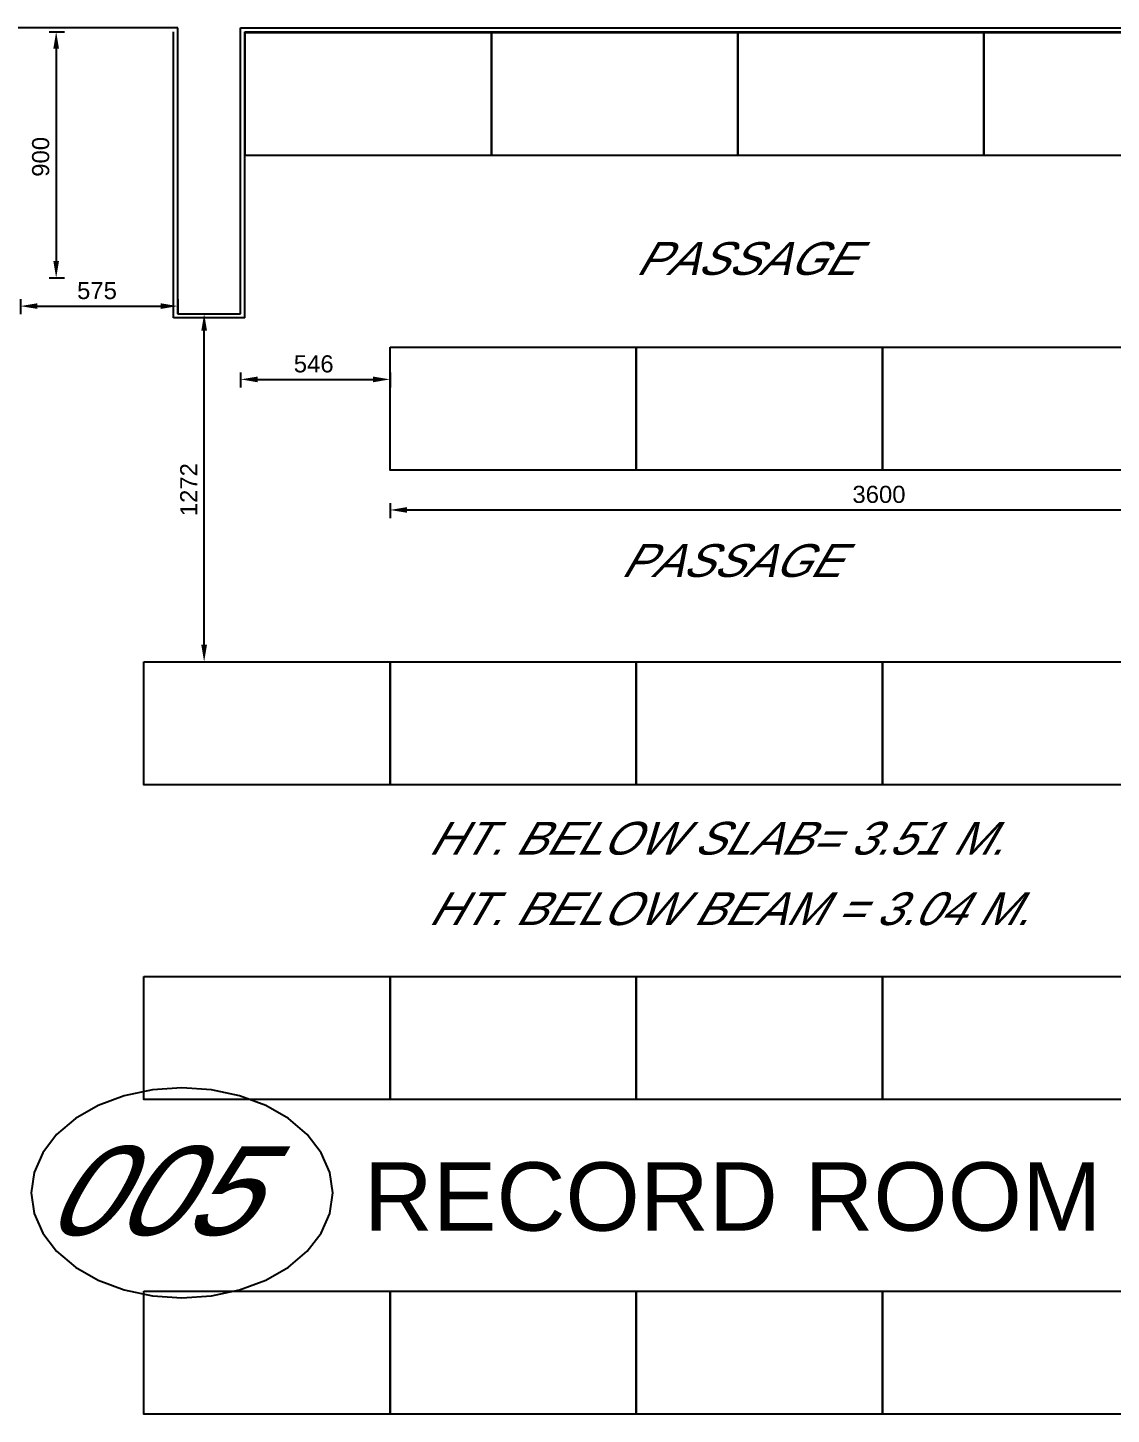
# Model space of a CAD drawing. Extents: x 681461 to 804584, y -183990 to -115925.
# Drawn here: x 685041 to 689001, y -151489 to -146422 of the extents above; entities that cross this region are included whole.
import ezdxf
from ezdxf.enums import TextEntityAlignment as Align

# ---------------------------------------------------------------- set-up
doc = ezdxf.new("R2010")
doc.units = 0
doc.header["$LTSCALE"] = 900
doc.header["$PDMODE"] = 34
doc.layers.get('DEFPOINTS').update_dxf_attribs({"color": 3, "linetype": 'CONTINUOUS'})
for name, color, linetype in [('COL', 6, 'CONTINUOUS'), ('DOOR', 163, 'CONTINUOUS'), ('TEXT', 2, 'CONTINUOUS'), ('WALL', 1, 'CONTINUOUS')]:
    doc.layers.add(name, color=color, linetype=linetype)
doc.styles.add('ROMANS', font='arial.ttf')
doc.dimstyles.get("Standard").update_dxf_attribs({"dimtxt": 2.5, "dimasz": 2.5, "dimexe": 1.25, "dimexo": 0.625, "dimtad": 1, "dimcen": 2.5, "dimazin": 3, "dimtfac": 1, "dimtmove": 0, "dimatfit": 3})

# ---------------------------------------------------------------- blocks, each defined once
blk = doc.blocks.new('*D27')
at = {"layer": 'DEFPOINTS', "color": 0, "linetype": 'BYBLOCK'}
for p in [(685014.5, -146436.2), (685014.5, -147336.2), (685145.2, -147336.2)]:
    blk.add_point(p, dxfattribs=at)
at = {"layer": 'DOOR', "color": 0, "linetype": 'BYBLOCK'}
for p, q in [((685120.2, -146436.2), (685175.2, -146436.2)), ((685120.2, -147336.2), (685175.2, -147336.2))]:
    blk.add_line(p, q, dxfattribs=at)
at = {"layer": 'DOOR', "color": 3, "linetype": 'BYBLOCK'}
blk.add_line((685145.2, -146498.7), (685145.2, -147273.7), dxfattribs=at)
for points in [[(685134.8, -146498.7), (685155.6, -146498.7), (685145.2, -146436.2)], [(685134.8, -147273.7), (685155.6, -147273.7), (685145.2, -147336.2)]]:
    blk.add_solid(points, dxfattribs=at)
at = {"layer": 'DOOR', "color": 6, "linetype": 'CONTINUOUS', "style": 'ROMANS'}
blk.add_text('900', height=62.5, rotation=90, dxfattribs=at).set_placement((685119.6, -146966.5))
blk = doc.blocks.new('*D29')
at = {"layer": 'DEFPOINTS', "color": 0, "linetype": 'BYBLOCK'}
for p in [(685014.5, -147336.2), (685589.5, -147336.2), (685589.5, -147439.1)]:
    blk.add_point(p, dxfattribs=at)
at = {"layer": 'DOOR', "color": 0, "linetype": 'BYBLOCK'}
for p, q in [((685014.5, -147414.1), (685014.5, -147469.1)), ((685589.5, -147414.1), (685589.5, -147469.1))]:
    blk.add_line(p, q, dxfattribs=at)
at = {"layer": 'DOOR', "color": 3, "linetype": 'BYBLOCK'}
blk.add_line((685077, -147439.1), (685527, -147439.1), dxfattribs=at)
for points in [[(685077, -147428.7), (685077, -147449.5), (685014.5, -147439.1)], [(685527, -147428.7), (685527, -147449.5), (685589.5, -147439.1)]]:
    blk.add_solid(points, dxfattribs=at)
at = {"layer": 'DOOR', "color": 6, "linetype": 'CONTINUOUS', "style": 'ROMANS'}
blk.add_text('575', height=62.5, dxfattribs=at).set_placement((685221.6, -147413.5))
blk = doc.blocks.new('*D32')
at = {"layer": 'DEFPOINTS', "color": 0, "linetype": 'BYBLOCK'}
for p in [(685819.5, -147466.8), (686365.4, -147589.1), (686365.4, -147707)]:
    blk.add_point(p, dxfattribs=at)
at = {"layer": 'DOOR', "color": 0, "linetype": 'BYBLOCK'}
for p, q in [((685819.5, -147682), (685819.5, -147737)), ((686365.4, -147682), (686365.4, -147737))]:
    blk.add_line(p, q, dxfattribs=at)
at = {"layer": 'DOOR', "color": 3, "linetype": 'BYBLOCK'}
blk.add_line((685882, -147707), (686302.9, -147707), dxfattribs=at)
for points in [[(685882, -147696.6), (685882, -147717.5), (685819.5, -147707)], [(686302.9, -147696.6), (686302.9, -147717.5), (686365.4, -147707)]]:
    blk.add_solid(points, dxfattribs=at)
at = {"layer": 'DOOR', "color": 6, "linetype": 'CONTINUOUS', "style": 'ROMANS'}
blk.add_text('546', height=62.5, dxfattribs=at).set_placement((686013.6, -147681.4))
blk = doc.blocks.new('*D33')
at = {"layer": 'DEFPOINTS', "color": 0, "linetype": 'BYBLOCK'}
for p in [(685589.5, -147466.8), (685686.1, -147466.8), (685465.4, -148739.1)]:
    blk.add_point(p, dxfattribs=at)
at = {"layer": 'DOOR', "color": 0, "linetype": 'BYBLOCK'}
for p, q in [((685661.1, -147466.8), (685716.1, -147466.8)), ((685661.1, -148739.1), (685716.1, -148739.1))]:
    blk.add_line(p, q, dxfattribs=at)
at = {"layer": 'DOOR', "color": 3, "linetype": 'BYBLOCK'}
blk.add_line((685686.1, -148676.6), (685686.1, -147529.3), dxfattribs=at)
for points in [[(685675.7, -147529.3), (685696.5, -147529.3), (685686.1, -147466.8)], [(685675.7, -148676.6), (685696.5, -148676.6), (685686.1, -148739.1)]]:
    blk.add_solid(points, dxfattribs=at)
at = {"layer": 'DOOR', "color": 6, "linetype": 'CONTINUOUS', "style": 'ROMANS'}
blk.add_text('1272', height=62.5, rotation=90, dxfattribs=at).set_placement((685661, -148207.1))
blk = doc.blocks.new('*D35')
at = {"layer": 'DEFPOINTS', "color": 0, "linetype": 'BYBLOCK'}
for p in [(686365.4, -148039.1), (689965.4, -148039.1), (689965.4, -148184.1)]:
    blk.add_point(p, dxfattribs=at)
at = {"layer": 'DOOR', "color": 0, "linetype": 'BYBLOCK'}
for p, q in [((686365.4, -148159.1), (686365.4, -148214.1)), ((689965.4, -148159.1), (689965.4, -148214.1))]:
    blk.add_line(p, q, dxfattribs=at)
at = {"layer": 'DOOR', "color": 3, "linetype": 'BYBLOCK'}
blk.add_line((686427.9, -148184.1), (689902.9, -148184.1), dxfattribs=at)
for points in [[(686427.9, -148173.7), (686427.9, -148194.5), (686365.4, -148184.1)], [(689902.9, -148173.7), (689902.9, -148194.5), (689965.4, -148184.1)]]:
    blk.add_solid(points, dxfattribs=at)
at = {"layer": 'DOOR', "color": 6, "linetype": 'CONTINUOUS', "style": 'ROMANS'}
blk.add_text('3600', height=62.5, dxfattribs=at).set_placement((688055.3, -148158.4))

msp = doc.modelspace()

# ---------------------------------------------------------------- linework, layer by layer
at = {"layer": 'DOOR', "color": 7}
for p, q in [((685589.49, -146421.774), (684549.489, -146421.774)), ((685589.49, -147466.774), (685589.49, -146421.774)), ((685819.49, -146421.774), (691174.489, -146421.774)), ((685819.49, -147466.774), (685819.49, -146421.774)), ((685589.49, -147466.774), (685819.49, -147466.774))]:
    msp.add_line(p, q, dxfattribs=at)
at = {"layer": 'DOOR', "color": 30, "linetype": 'BYBLOCK'}
for points in [[(685836.254, -146438.821), (686736.254, -146438.821), (686736.254, -146888.821), (685836.254, -146888.821)], [(686736.254, -146438.821), (687636.254, -146438.821), (687636.254, -146888.821), (686736.254, -146888.821)], [(687636.254, -146438.821), (688536.254, -146438.821), (688536.254, -146888.821), (687636.254, -146888.821)], [(688536.254, -146438.821), (689436.254, -146438.821), (689436.254, -146888.821), (688536.254, -146888.821)], [(686365.402, -147589.075), (687265.402, -147589.075), (687265.402, -148039.075), (686365.402, -148039.075)], [(687265.402, -147589.075), (688165.402, -147589.075), (688165.402, -148039.075), (687265.402, -148039.075)], [(688165.402, -147589.075), (689065.402, -147589.075), (689065.402, -148039.075), (688165.402, -148039.075)], [(685465.402, -148739.075), (686365.402, -148739.075), (686365.402, -149189.075), (685465.402, -149189.075)], [(686365.402, -148739.075), (687265.402, -148739.075), (687265.402, -149189.075), (686365.402, -149189.075)], [(687265.402, -148739.075), (688165.402, -148739.075), (688165.402, -149189.075), (687265.402, -149189.075)], [(688165.402, -148739.075), (689065.402, -148739.075), (689065.402, -149189.075), (688165.402, -149189.075)], [(685465.402, -149889.075), (686365.402, -149889.075), (686365.402, -150339.075), (685465.402, -150339.075)], [(686365.402, -149889.075), (687265.402, -149889.075), (687265.402, -150339.075), (686365.402, -150339.075)], [(687265.402, -149889.075), (688165.402, -149889.075), (688165.402, -150339.075), (687265.402, -150339.075)], [(688165.402, -149889.075), (689065.402, -149889.075), (689065.402, -150339.075), (688165.402, -150339.075)], [(685465.402, -151039.075), (686365.402, -151039.075), (686365.402, -151489.075), (685465.402, -151489.075)], [(686365.402, -151039.075), (687265.402, -151039.075), (687265.402, -151489.075), (686365.402, -151489.075)], [(687265.402, -151039.075), (688165.402, -151039.075), (688165.402, -151489.075), (687265.402, -151489.075)], [(688165.402, -151039.075), (689065.402, -151039.075), (689065.402, -151489.075), (688165.402, -151489.075)]]:
    msp.add_lwpolyline(points, close=True, dxfattribs=at)
at = {"layer": 'DOOR', "color": 4, "linetype": 'BYBLOCK'}
msp.add_lwpolyline([(685054, -150680), (685064.587, -150754.915), (685095.942, -150826.95), (685146.86, -150893.339), (685215.384, -150951.529), (685298.881, -150999.284), (685394.141, -151034.77), (685497.505, -151056.622), (685605, -151064), (685712.495, -151056.622), (685815.859, -151034.77), (685911.119, -150999.284), (685994.616, -150951.529), (686063.14, -150893.339), (686114.058, -150826.95), (686145.413, -150754.915), (686156, -150680), (686145.413, -150605.085), (686114.058, -150533.05), (686063.14, -150466.661), (685994.616, -150408.471), (685911.119, -150360.716), (685815.859, -150325.23), (685712.495, -150303.378), (685605, -150296), (685497.505, -150303.378), (685394.141, -150325.23), (685298.881, -150360.716), (685215.384, -150408.471), (685146.86, -150466.661), (685095.942, -150533.05), (685064.587, -150605.085)], close=True, dxfattribs=at)
at = {"layer": 'WALL', "color": 8, "linetype": 'CONTINUOUS'}
for p, q in [((685574.49, -147481.774), (685574.49, -146436.774)), ((685834.49, -146436.774), (691159.489, -146436.774)), ((685834.49, -147481.774), (685834.49, -146436.774)), ((685834.49, -147481.774), (685574.49, -147481.774))]:
    msp.add_line(p, q, dxfattribs=at)

# ---------------------------------------------------------------- texts
at = {"layer": 'COL', "color": 7, "style": 'ROMANS', "oblique": 30}
for s, p in [('PASSAGE', (687261.451, -147325.023)), ('PASSAGE', (687207.004, -148429.028)), ('HT. BELOW SLAB= 3.51 M.', (686503.571, -149444.017)), ('HT. BELOW BEAM = 3.04 M.', (686503.571, -149701.43))]:
    msp.add_text(s, height=120, dxfattribs=at).set_placement(p)
at = {"layer": 'TEXT', "color": 4, "style": 'ROMANS', "oblique": 30}
msp.add_text('005', height=325, dxfattribs=at).set_placement((685472.524, -150671.715), align=Align.MIDDLE)
at = {"layer": 'WALL', "style": 'ROMANS'}
msp.add_text('RECORD ROOM', height=250, dxfattribs=at).set_placement((687617.773, -150693.075), align=Align.MIDDLE)

# ---------------------------------------------------------------- dimensions: what is measured, and where the dimension line sits
at = {"layer": 'DOOR', "color": 30, "linetype": 'BYBLOCK'}
for base, p1, p2, picture, middle in [((685145.229, -147336.187), (685014.489, -146436.187), (685014.489, -147336.187), '*D27', (685088.318, -146886.187)), ((685686.087, -147466.774), (685465.402, -148739.075), (685589.49, -147466.774), '*D33', (685629.709, -148102.924))]:
    dim = msp.add_linear_dim(base=base, p1=p1, p2=p2, angle=90, dimstyle='Standard', dxfattribs=at)
    dim.commit()
    dim.dimension.update_dxf_attribs({"geometry": picture, "text_midpoint": middle})
for base, p1, p2, picture, middle in [((685589.49, -147439.07), (685014.489, -147336.187), (685589.49, -147336.187), '*D29', (685301.99, -147382.287)), ((686365.402, -147707.037), (685819.49, -147466.774), (686365.402, -147589.075), '*D32', (686092.446, -147650.126)), ((689965.402, -148184.08), (686365.402, -148039.075), (689965.402, -148039.075), '*D35', (688165.402, -148127.147))]:
    dim = msp.add_linear_dim(base=base, p1=p1, p2=p2, dimstyle='Standard', dxfattribs=at)
    dim.commit()
    dim.dimension.update_dxf_attribs({"geometry": picture, "text_midpoint": middle})

doc.saveas('drawing.dxf')
